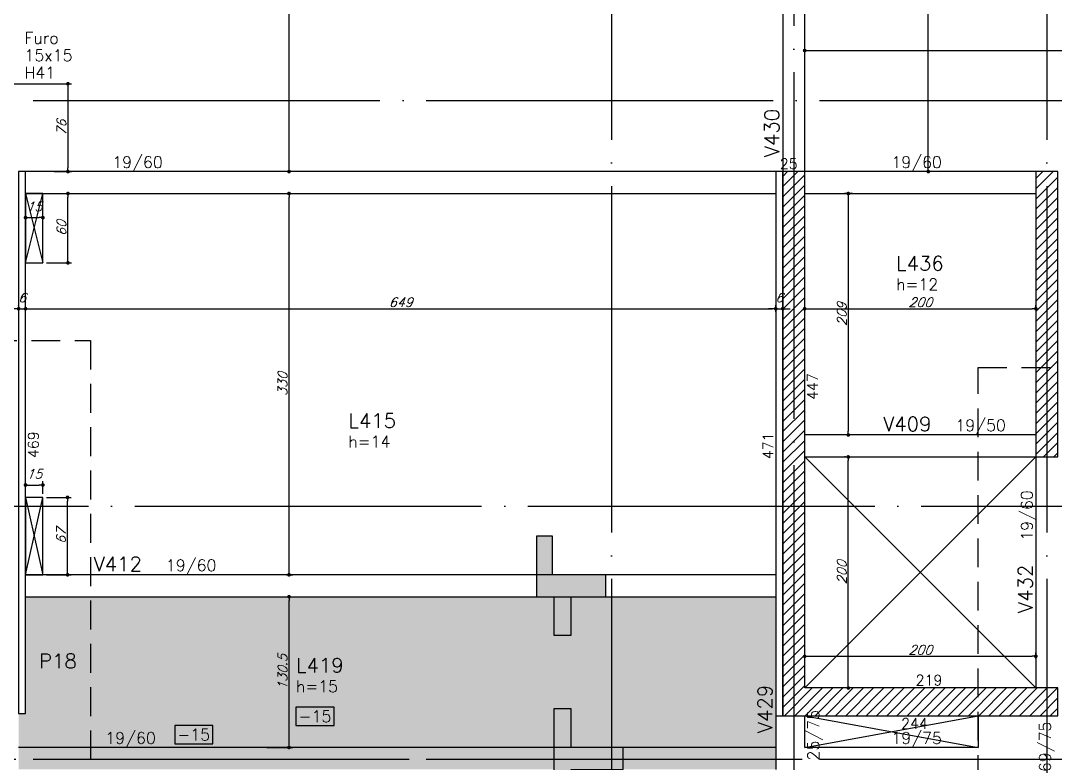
# Model space of a CAD drawing. Header units: millimetres. Extents: x -4122 to 5523, y -2094 to 2406.
# Drawn here: x 617 to 1512, y -19 to 624 of the extents above; entities that cross this region are included whole.
import ezdxf
from ezdxf.enums import TextEntityAlignment as Align

# ---------------------------------------------------------------- set-up
doc = ezdxf.new("R2010")
doc.units = ezdxf.units.MM
doc.header["$LTSCALE"] = 50
doc.linetypes.add('DASHED', pattern=[0.75, 0.5, -0.25])
doc.linetypes.add('EIXO', pattern=[6.8, 6, -0.4, 0, -0.4])
for name, color, linetype in [('F-AUX-RED', 1, 'Continuous'), ('F-CORTE', 4, 'Continuous'), ('F-COTAS', 106, 'Continuous'), ('F-COTAS-FUROS', 50, 'Continuous'), ('F-EIXO', 12, 'EIXO'), ('F-FURO-PAREDE-TEXTOS', 2, 'Continuous'), ('F-LAJES-DIM', 2, 'Continuous'), ('F-LAJES-NOME', 4, 'Continuous'), ('F-PILARES-DIM', 172, 'Continuous'), ('F-PILARES-HACH', 174, 'Continuous'), ('F-PILARES-M', 170, 'Continuous'), ('F-PILARES-NOME', 170, 'Continuous'), ('F-PILARES-S', 170, 'Continuous'), ('F-PILARES-V', 170, 'Continuous'), ('F-SOLIDO-CORTE', 71, 'Continuous'), ('F-TEXTO', 6, 'Continuous'), ('F-VIGAS', 3, 'Continuous'), ('F-VIGAS-DIM', 2, 'Continuous'), ('F-VIGAS-NOME', 4, 'Continuous'), ('F-VÃO', 1, 'Continuous')]:
    doc.layers.add(name, color=color, linetype=linetype)
doc.layers.add('F-DESNIVEL-5', color=141, linetype='Continuous', true_color=0xadd6ff)
doc.styles.add('CP-TEXT-INCL', font='simplex.shx', dxfattribs={"oblique": 20})
doc.styles.add('MCP', font='simplex.shx')
doc.styles.add('ROMANS', font='simplex.shx')
doc.dimstyles.new('CP-COTAS-50', dxfattribs={"dimscale": 0.64, "dimtxt": 12.5, "dimasz": 5, "dimexe": 5, "dimexo": 5, "dimgap": 2.5, "dimtad": 1, "dimdec": 1, "dimdsep": 46, "dimtxsty": 'CP-TEXT-INCL', "dimblk1": 'DOT', "dimblk2": 'DOT', "dimsah": 1, "dimcen": 9, "dimclrd": 256, "dimclre": 256, "dimclrt": 256, "dimadec": 0, "dimazin": 0, "dimtfac": 1, "dimtdec": 1, "dimtmove": 2, "dimatfit": 3, "dimldrblk": 'DOT', "dimfxl": 5, "dimtolj": 1, "dimarcsym": 0})
pattern_1 = [(45, (0, 0), (-4.419417, 4.419417), [])]

# ---------------------------------------------------------------- blocks, each defined once
blk = doc.blocks.new('*U53')
at = {"layer": 'F-LAJES-DIM', "color": 1}
blk.add_lwpolyline([(0, 0), (33, 0), (33, 16), (0, 16)], close=True, dxfattribs=at)
at = {"layer": 'F-LAJES-DIM', "style": 'MCP'}
blk.add_attdef('DIM', text='', height=10, dxfattribs=at).set_placement((16.5, 8), align=Align.MIDDLE_CENTER)
blk = doc.blocks.new('*U19')
at = {"layer": 'F-VIGAS-DIM', "color": 1}
blk.add_lwpolyline([(0, 0), (33, 0), (33, 16), (0, 16)], close=True, dxfattribs=at)
at = {"layer": 'F-VIGAS-DIM', "style": 'MCP'}
blk.add_attdef('DIM', text='', height=10, dxfattribs=at).set_placement((16.5, 8), align=Align.MIDDLE_CENTER)
blk = doc.blocks.new('*U32')
at = {"layer": 'F-EIXO'}
blk.add_line((0, 0), (7484.954, 0), dxfattribs=at)
at = {"layer": 'F-TEXTO', "style": 'ROMANS'}
blk.add_attdef('EIXO', text='', height=17.5, dxfattribs=at).set_placement((-28.2072, 0), align=Align.MIDDLE_CENTER)
blk = doc.blocks.new('*U34')
at = {"layer": 'F-EIXO'}
blk.add_line((0, 0), (0, -3377.88), dxfattribs=at)
at = {"layer": 'F-TEXTO', "style": 'ROMANS'}
blk.add_attdef('EIXO', text='', height=17.5, rotation=360, dxfattribs=at).set_placement((0, 28.21), align=Align.MIDDLE_CENTER)
blk = doc.blocks.new('*U28')
at = {"layer": 'F-EIXO'}
blk.add_line((0, 0), (0, -3377.88), dxfattribs=at)
at = {"layer": 'F-TEXTO', "style": 'ROMANS'}
blk.add_attdef('EIXO', text='', height=17.5, rotation=360, dxfattribs=at).set_placement((0, 28.21), align=Align.MIDDLE_CENTER)
blk = doc.blocks.new('*U26')
at = {"layer": 'F-EIXO'}
blk.add_line((0, 0), (7397, 0), dxfattribs=at)
at = {"layer": 'F-TEXTO', "style": 'ROMANS'}
blk.add_attdef('EIXO', text='', height=17.5, dxfattribs=at).set_placement((-28.2072, 0), align=Align.MIDDLE_CENTER)
blk = doc.blocks.new('*U27')
at = {"layer": 'F-EIXO'}
blk.add_line((0, 0), (0, -3476.36), dxfattribs=at)
at = {"layer": 'F-TEXTO', "style": 'ROMANS'}
blk.add_attdef('EIXO', text='', height=17.5, rotation=360, dxfattribs=at).set_placement((0, 28.21), align=Align.MIDDLE_CENTER)
blk = doc.blocks.new('*U142')
at = {"layer": 'F-VÃO'}
for p, q in [((0, 0), (15, 60)), ((0, 60), (15, 0))]:
    blk.add_line(p, q, dxfattribs=at)
at = {"layer": 'F-VÃO', "color": 3}
blk.add_lwpolyline([(0, 0), (15, 0), (15, 60), (0, 60)], close=True, dxfattribs=at)
blk = doc.blocks.new('*U157')
at = {"layer": 'F-VÃO'}
for p, q in [((0, 0), (15, 67)), ((0, 67), (15, 0))]:
    blk.add_line(p, q, dxfattribs=at)
at = {"layer": 'F-VÃO', "color": 3}
blk.add_lwpolyline([(0, 0), (15, 0), (15, 67), (0, 67)], close=True, dxfattribs=at)
blk = doc.blocks.new('_DOT')
at = {"color": 0, "linetype": 'ByBlock'}
blk.add_line((-0.5, 0), (-1, 0), dxfattribs=at)
at = {"color": 0, "linetype": 'ByBlock', "const_width": 0.5}
blk.add_lwpolyline([(-0.25, 0, 1), (0.25, 0, 1)], format="xyb", close=True, dxfattribs=at)
blk = doc.blocks.new('*D163')
at = {"layer": 'DEFPOINTS', "color": 0, "transparency": 16777216}
for p in [(640.95, 474.5), (657.65, 474.5), (636, 414.5)]:
    blk.add_point(p, dxfattribs=at)
at = {"layer": 'F-COTAS-FUROS', "lineweight": -2, "transparency": 16777216}
for p, q in [((644.15, 474.5), (660.85, 474.5)), ((657.65, 417.7), (657.65, 471.3)), ((639.2, 414.5), (660.85, 414.5))]:
    blk.add_line(p, q, dxfattribs=at)
at = {"layer": 'F-COTAS-FUROS', "lineweight": -2, "transparency": 16777216, "xscale": 3.2, "yscale": 3.2, "zscale": 3.2}
for p, rotation in [((657.65, 474.5), 90), ((657.65, 414.5), 270)]:
    blk.add_blockref('_DOT', p, dxfattribs=dict(at, rotation=rotation))
at = {"layer": 'F-COTAS-FUROS', "transparency": 16777216, "insert": (652.05, 444.5), "char_height": 8, "attachment_point": 5, "rotation": 90, "style": 'CP-TEXT-INCL'}
blk.add_mtext('\\A1;60', dxfattribs=at)
blk = doc.blocks.new('*D164')
at = {"layer": 'DEFPOINTS', "color": 0, "transparency": 16777216}
for p in [(621, 447.91), (636, 453.63), (636, 446.53)]:
    blk.add_point(p, dxfattribs=at)
at = {"layer": 'F-COTAS-FUROS', "lineweight": -2, "transparency": 16777216}
for p, q in [((621, 451.11), (621, 456.83)), ((636, 449.73), (636, 456.83)), ((624.2, 453.63), (632.8, 453.63))]:
    blk.add_line(p, q, dxfattribs=at)
at = {"layer": 'F-COTAS-FUROS', "lineweight": -2, "transparency": 16777216, "xscale": 3.2, "yscale": 3.2, "zscale": 3.2, "rotation": 180}
blk.add_blockref('_DOT', (621, 453.63), dxfattribs=at)
at = {"layer": 'F-COTAS-FUROS', "lineweight": -2, "transparency": 16777216, "xscale": 3.2, "yscale": 3.2, "zscale": 3.2}
blk.add_blockref('_DOT', (636, 453.63), dxfattribs=at)
at = {"layer": 'F-COTAS-FUROS', "transparency": 16777216, "insert": (628.5, 463.23), "char_height": 8, "attachment_point": 5, "style": 'CP-TEXT-INCL'}
blk.add_mtext('\\A1;15', dxfattribs=at)
blk = doc.blocks.new('*D165')
at = {"layer": 'DEFPOINTS', "color": 0, "transparency": 16777216}
for p in [(636, 222.2), (621, 211.5), (636, 211.5)]:
    blk.add_point(p, dxfattribs=at)
at = {"layer": 'F-COTAS-FUROS', "lineweight": -2, "transparency": 16777216}
for p, q in [((621, 214.7), (621, 225.4)), ((636, 214.7), (636, 225.4)), ((624.2, 222.2), (632.8, 222.2))]:
    blk.add_line(p, q, dxfattribs=at)
at = {"layer": 'F-COTAS-FUROS', "lineweight": -2, "transparency": 16777216, "xscale": 3.2, "yscale": 3.2, "zscale": 3.2, "rotation": 180}
blk.add_blockref('_DOT', (621, 222.2), dxfattribs=at)
at = {"layer": 'F-COTAS-FUROS', "lineweight": -2, "transparency": 16777216, "xscale": 3.2, "yscale": 3.2, "zscale": 3.2}
blk.add_blockref('_DOT', (636, 222.2), dxfattribs=at)
at = {"layer": 'F-COTAS-FUROS', "transparency": 16777216, "insert": (628.5, 231.8), "char_height": 8, "attachment_point": 5, "style": 'CP-TEXT-INCL'}
blk.add_mtext('\\A1;15', dxfattribs=at)
blk = doc.blocks.new('*D166')
at = {"layer": 'DEFPOINTS', "color": 0, "transparency": 16777216}
for p in [(636, 211.5), (657.3, 211.5), (636, 144.5)]:
    blk.add_point(p, dxfattribs=at)
at = {"layer": 'F-COTAS-FUROS', "lineweight": -2, "transparency": 16777216}
for p, q in [((639.2, 211.5), (660.5, 211.5)), ((657.3, 147.7), (657.3, 208.3)), ((639.2, 144.5), (660.5, 144.5))]:
    blk.add_line(p, q, dxfattribs=at)
at = {"layer": 'F-COTAS-FUROS', "lineweight": -2, "transparency": 16777216, "xscale": 3.2, "yscale": 3.2, "zscale": 3.2}
for p, rotation in [((657.3, 211.5), 90), ((657.3, 144.5), 270)]:
    blk.add_blockref('_DOT', p, dxfattribs=dict(at, rotation=rotation))
at = {"layer": 'F-COTAS-FUROS', "transparency": 16777216, "insert": (651.7, 178), "char_height": 8, "attachment_point": 5, "rotation": 90, "style": 'CP-TEXT-INCL'}
blk.add_mtext('\\A1;67', dxfattribs=at)
blk = doc.blocks.new('*D265')
at = {"layer": 'DEFPOINTS', "color": 0, "transparency": 16777216}
for p in [(826.64, 125.5), (848.92, 125.5), (826.64, -5)]:
    blk.add_point(p, dxfattribs=at)
at = {"layer": 'F-COTAS', "lineweight": -2, "transparency": 16777216}
for p, q in [((829.84, 125.5), (852.12, 125.5)), ((848.92, -1.8), (848.92, 122.3)), ((829.84, -5), (852.12, -5))]:
    blk.add_line(p, q, dxfattribs=at)
at = {"layer": 'F-COTAS', "lineweight": -2, "transparency": 16777216, "xscale": 3.2, "yscale": 3.2, "zscale": 3.2}
for p, rotation in [((848.92, 125.5), 90), ((848.92, -5), 270)]:
    blk.add_blockref('_DOT', p, dxfattribs=dict(at, rotation=rotation))
at = {"layer": 'F-COTAS', "transparency": 16777216, "insert": (843.32, 60.25), "char_height": 8, "attachment_point": 5, "rotation": 90, "style": 'CP-TEXT-INCL'}
blk.add_mtext('\\A1;130.5', dxfattribs=at)
blk = doc.blocks.new('*D266')
at = {"layer": 'DEFPOINTS', "color": 0, "transparency": 16777216}
for p in [(843.53, 474.5), (848.92, 474.5), (843.53, 144.5)]:
    blk.add_point(p, dxfattribs=at)
at = {"layer": 'F-COTAS', "lineweight": -2, "transparency": 16777216}
for p, q in [((846.73, 474.5), (852.12, 474.5)), ((848.92, 147.7), (848.92, 471.3)), ((846.73, 144.5), (852.12, 144.5))]:
    blk.add_line(p, q, dxfattribs=at)
at = {"layer": 'F-COTAS', "lineweight": -2, "transparency": 16777216, "xscale": 3.2, "yscale": 3.2, "zscale": 3.2}
for p, rotation in [((848.92, 474.5), 90), ((848.92, 144.5), 270)]:
    blk.add_blockref('_DOT', p, dxfattribs=dict(at, rotation=rotation))
at = {"layer": 'F-COTAS', "transparency": 16777216, "insert": (843.32, 309.5), "char_height": 8, "attachment_point": 5, "rotation": 90, "style": 'CP-TEXT-INCL'}
blk.add_mtext('\\A1;330', dxfattribs=at)
blk = doc.blocks.new('*D267')
at = {"layer": 'DEFPOINTS', "color": 0, "transparency": 16777216}
for p in [(848.92, 864.5), (848.92, 864.5), (848.92, 493.5)]:
    blk.add_point(p, dxfattribs=at)
at = {"layer": 'F-COTAS', "lineweight": -2, "transparency": 16777216}
blk.add_line((848.92, 496.7), (848.92, 861.3), dxfattribs=at)
at = {"layer": 'F-COTAS', "lineweight": -2, "transparency": 16777216, "xscale": 3.2, "yscale": 3.2, "zscale": 3.2}
for p, rotation in [((848.92, 864.5), 90), ((848.92, 493.5), 270)]:
    blk.add_blockref('_DOT', p, dxfattribs=dict(at, rotation=rotation))
at = {"layer": 'F-COTAS', "transparency": 16777216, "insert": (843.32, 679), "char_height": 8, "attachment_point": 5, "rotation": 90, "style": 'CP-TEXT-INCL'}
blk.add_mtext('\\A1;371', dxfattribs=at)
blk = doc.blocks.new('*D273')
at = {"layer": 'DEFPOINTS', "color": 0, "transparency": 16777216}
for p in [(1295, 598.28), (2540, 598.28), (2540, 598.28)]:
    blk.add_point(p, dxfattribs=at)
at = {"layer": 'F-COTAS', "lineweight": -2, "transparency": 16777216}
blk.add_line((1298.2, 598.28), (2536.8, 598.28), dxfattribs=at)
at = {"layer": 'F-COTAS', "lineweight": -2, "transparency": 16777216, "xscale": 3.2, "yscale": 3.2, "zscale": 3.2, "rotation": 180}
blk.add_blockref('_DOT', (1295, 598.28), dxfattribs=at)
at = {"layer": 'F-COTAS', "lineweight": -2, "transparency": 16777216, "xscale": 3.2, "yscale": 3.2, "zscale": 3.2}
blk.add_blockref('_DOT', (2540, 598.28), dxfattribs=at)
at = {"layer": 'F-COTAS', "transparency": 16777216, "insert": (1917.5, 603.88), "char_height": 8, "attachment_point": 5, "style": 'CP-TEXT-INCL'}
blk.add_mtext('\\A1;1245', dxfattribs=at)
blk = doc.blocks.new('*D300')
at = {"layer": 'DEFPOINTS', "color": 0, "transparency": 16777216}
for p in [(615, 374.45), (621, 374.77), (621, 374.45)]:
    blk.add_point(p, dxfattribs=at)
at = {"layer": 'F-COTAS', "lineweight": -2, "transparency": 16777216}
for p, q in [((615, 377.65), (615, 377.97)), ((621, 377.65), (621, 377.97)), ((611.8, 374.77), (608.6, 374.77)), ((615, 374.77), (621, 374.77)), ((624.2, 374.77), (627.4, 374.77))]:
    blk.add_line(p, q, dxfattribs=at)
at = {"layer": 'F-COTAS', "lineweight": -2, "transparency": 16777216, "xscale": 3.2, "yscale": 3.2, "zscale": 3.2}
blk.add_blockref('_DOT', (615, 374.77), dxfattribs=at)
at = {"layer": 'F-COTAS', "lineweight": -2, "transparency": 16777216, "xscale": 3.2, "yscale": 3.2, "zscale": 3.2, "rotation": 180}
blk.add_blockref('_DOT', (621, 374.77), dxfattribs=at)
at = {"layer": 'F-COTAS', "transparency": 16777216, "insert": (618, 384.37), "char_height": 8, "attachment_point": 5, "style": 'CP-TEXT-INCL'}
blk.add_mtext('\\A1;6', dxfattribs=at)
blk = doc.blocks.new('*D301')
at = {"layer": 'DEFPOINTS', "color": 0, "transparency": 16777216}
for p in [(621, 370.4), (1270, 374.77), (1270, 370.4)]:
    blk.add_point(p, dxfattribs=at)
at = {"layer": 'F-COTAS', "lineweight": -2, "transparency": 16777216}
for p, q in [((621, 373.6), (621, 377.97)), ((1270, 373.6), (1270, 377.97)), ((624.2, 374.77), (1266.8, 374.77))]:
    blk.add_line(p, q, dxfattribs=at)
at = {"layer": 'F-COTAS', "lineweight": -2, "transparency": 16777216, "xscale": 3.2, "yscale": 3.2, "zscale": 3.2, "rotation": 180}
blk.add_blockref('_DOT', (621, 374.77), dxfattribs=at)
at = {"layer": 'F-COTAS', "lineweight": -2, "transparency": 16777216, "xscale": 3.2, "yscale": 3.2, "zscale": 3.2}
blk.add_blockref('_DOT', (1270, 374.77), dxfattribs=at)
at = {"layer": 'F-COTAS', "transparency": 16777216, "insert": (945.5, 380.37), "char_height": 8, "attachment_point": 5, "style": 'CP-TEXT-INCL'}
blk.add_mtext('\\A1;649', dxfattribs=at)
blk = doc.blocks.new('*D302')
at = {"layer": 'DEFPOINTS', "color": 0, "transparency": 16777216}
for p in [(1270, 368.83), (1276, 374.77), (1276, 368.83)]:
    blk.add_point(p, dxfattribs=at)
at = {"layer": 'F-COTAS', "lineweight": -2, "transparency": 16777216}
for p, q in [((1270, 372.03), (1270, 377.97)), ((1276, 372.03), (1276, 377.97)), ((1266.8, 374.77), (1263.6, 374.77)), ((1270, 374.77), (1276, 374.77)), ((1279.2, 374.77), (1282.4, 374.77))]:
    blk.add_line(p, q, dxfattribs=at)
at = {"layer": 'F-COTAS', "lineweight": -2, "transparency": 16777216, "xscale": 3.2, "yscale": 3.2, "zscale": 3.2}
blk.add_blockref('_DOT', (1270, 374.77), dxfattribs=at)
at = {"layer": 'F-COTAS', "lineweight": -2, "transparency": 16777216, "xscale": 3.2, "yscale": 3.2, "zscale": 3.2, "rotation": 180}
blk.add_blockref('_DOT', (1276, 374.77), dxfattribs=at)
at = {"layer": 'F-COTAS', "transparency": 16777216, "insert": (1273, 384.37), "char_height": 8, "attachment_point": 5, "style": 'CP-TEXT-INCL'}
blk.add_mtext('\\A1;6', dxfattribs=at)
blk = doc.blocks.new('*D303')
at = {"layer": 'DEFPOINTS', "color": 0, "transparency": 16777216}
for p in [(1295, 370.77), (1495, 374.77), (1495, 370.77)]:
    blk.add_point(p, dxfattribs=at)
at = {"layer": 'F-COTAS', "lineweight": -2, "transparency": 16777216}
for p, q in [((1295, 373.97), (1295, 377.97)), ((1495, 373.97), (1495, 377.97)), ((1298.2, 374.77), (1491.8, 374.77))]:
    blk.add_line(p, q, dxfattribs=at)
at = {"layer": 'F-COTAS', "lineweight": -2, "transparency": 16777216, "xscale": 3.2, "yscale": 3.2, "zscale": 3.2, "rotation": 180}
blk.add_blockref('_DOT', (1295, 374.77), dxfattribs=at)
at = {"layer": 'F-COTAS', "lineweight": -2, "transparency": 16777216, "xscale": 3.2, "yscale": 3.2, "zscale": 3.2}
blk.add_blockref('_DOT', (1495, 374.77), dxfattribs=at)
at = {"layer": 'F-COTAS', "transparency": 16777216, "insert": (1395, 380.37), "char_height": 8, "attachment_point": 5, "style": 'CP-TEXT-INCL'}
blk.add_mtext('\\A1;200', dxfattribs=at)
blk = doc.blocks.new('*D304')
at = {"layer": 'DEFPOINTS', "color": 0, "transparency": 16777216}
for p in [(1339.72, 474.5), (1332.73, 265.5), (1339.72, 265.5)]:
    blk.add_point(p, dxfattribs=at)
at = {"layer": 'F-COTAS', "lineweight": -2, "transparency": 16777216}
for p, q in [((1336.52, 474.5), (1329.53, 474.5)), ((1332.73, 471.3), (1332.73, 268.7)), ((1336.52, 265.5), (1329.53, 265.5))]:
    blk.add_line(p, q, dxfattribs=at)
at = {"layer": 'F-COTAS', "lineweight": -2, "transparency": 16777216, "xscale": 3.2, "yscale": 3.2, "zscale": 3.2}
for p, rotation in [((1332.73, 474.5), 90), ((1332.73, 265.5), 270)]:
    blk.add_blockref('_DOT', p, dxfattribs=dict(at, rotation=rotation))
at = {"layer": 'F-COTAS', "transparency": 16777216, "insert": (1327.13, 370), "char_height": 8, "attachment_point": 5, "rotation": 90, "style": 'CP-TEXT-INCL'}
blk.add_mtext('\\A1;209', dxfattribs=at)
blk = doc.blocks.new('*D305')
at = {"layer": 'DEFPOINTS', "color": 0, "transparency": 16777216}
for p in [(1332.73, 246.5), (1333.49, 246.5), (1333.49, 46.5)]:
    blk.add_point(p, dxfattribs=at)
at = {"layer": 'F-COTAS', "lineweight": -2, "transparency": 16777216}
for p, q in [((1330.29, 246.5), (1329.53, 246.5)), ((1332.73, 49.7), (1332.73, 243.3)), ((1330.29, 46.5), (1329.53, 46.5))]:
    blk.add_line(p, q, dxfattribs=at)
at = {"layer": 'F-COTAS', "lineweight": -2, "transparency": 16777216, "xscale": 3.2, "yscale": 3.2, "zscale": 3.2}
for p, rotation in [((1332.73, 246.5), 90), ((1332.73, 46.5), 270)]:
    blk.add_blockref('_DOT', p, dxfattribs=dict(at, rotation=rotation))
at = {"layer": 'F-COTAS', "transparency": 16777216, "insert": (1327.13, 146.5), "char_height": 8, "attachment_point": 5, "rotation": 90, "style": 'CP-TEXT-INCL'}
blk.add_mtext('\\A1;200', dxfattribs=at)
blk = doc.blocks.new('*D306')
at = {"layer": 'DEFPOINTS', "color": 0, "transparency": 16777216}
for p in [(1401.96, 864.5), (1408.55, 864.5), (1408.55, 493.5)]:
    blk.add_point(p, dxfattribs=at)
at = {"layer": 'F-COTAS', "lineweight": -2, "transparency": 16777216}
for p, q in [((1405.35, 864.5), (1398.76, 864.5)), ((1401.96, 496.7), (1401.96, 861.3)), ((1405.35, 493.5), (1398.76, 493.5))]:
    blk.add_line(p, q, dxfattribs=at)
at = {"layer": 'F-COTAS', "lineweight": -2, "transparency": 16777216, "xscale": 3.2, "yscale": 3.2, "zscale": 3.2}
for p, rotation in [((1401.96, 864.5), 90), ((1401.96, 493.5), 270)]:
    blk.add_blockref('_DOT', p, dxfattribs=dict(at, rotation=rotation))
at = {"layer": 'F-COTAS', "transparency": 16777216, "insert": (1396.36, 679), "char_height": 8, "attachment_point": 5, "rotation": 90, "style": 'CP-TEXT-INCL'}
blk.add_mtext('\\A1;371', dxfattribs=at)
blk = doc.blocks.new('*D322')
at = {"layer": 'DEFPOINTS', "color": 0, "transparency": 16777216}
for p in [(1495, 73.93), (1295, 68.88), (1495, 68.88)]:
    blk.add_point(p, dxfattribs=at)
at = {"layer": 'F-COTAS', "lineweight": -2, "transparency": 16777216}
for p, q in [((1295, 72.08), (1295, 77.13)), ((1298.2, 73.93), (1491.8, 73.93)), ((1495, 72.08), (1495, 77.13))]:
    blk.add_line(p, q, dxfattribs=at)
at = {"layer": 'F-COTAS', "lineweight": -2, "transparency": 16777216, "xscale": 3.2, "yscale": 3.2, "zscale": 3.2, "rotation": 180}
blk.add_blockref('_DOT', (1295, 73.93), dxfattribs=at)
at = {"layer": 'F-COTAS', "lineweight": -2, "transparency": 16777216, "xscale": 3.2, "yscale": 3.2, "zscale": 3.2}
blk.add_blockref('_DOT', (1495, 73.93), dxfattribs=at)
at = {"layer": 'F-COTAS', "transparency": 16777216, "insert": (1395, 79.53), "char_height": 8, "attachment_point": 5, "style": 'CP-TEXT-INCL'}
blk.add_mtext('\\A1;200', dxfattribs=at)
blk = doc.blocks.new('*D352')
at = {"layer": 'DEFPOINTS', "color": 0, "transparency": 16777216}
for p in [(605.5, 569.5), (642.6, 493.5), (657.65, 493.5)]:
    blk.add_point(p, dxfattribs=at)
at = {"layer": 'F-COTAS-FUROS', "lineweight": -2, "transparency": 16777216}
for p, q in [((608.7, 569.5), (660.85, 569.5)), ((657.65, 566.3), (657.65, 496.7)), ((645.8, 493.5), (660.85, 493.5))]:
    blk.add_line(p, q, dxfattribs=at)
at = {"layer": 'F-COTAS-FUROS', "lineweight": -2, "transparency": 16777216, "xscale": 3.2, "yscale": 3.2, "zscale": 3.2}
for p, rotation in [((657.65, 569.5), 90), ((657.65, 493.5), 270)]:
    blk.add_blockref('_DOT', p, dxfattribs=dict(at, rotation=rotation))
at = {"layer": 'F-COTAS-FUROS', "transparency": 16777216, "insert": (652.05, 531.5), "char_height": 8, "attachment_point": 5, "rotation": 90, "style": 'CP-TEXT-INCL'}
blk.add_mtext('\\A1;76', dxfattribs=at)

msp = doc.modelspace()

# ---------------------------------------------------------------- hatches: boundary and pattern name
at = {"layer": 'F-PILARES-HACH', "linetype": 'Continuous'}
h = msp.add_hatch(dxfattribs=at)
h.set_pattern_fill('ANSI31', color=256, scale=50, style=0)
h.set_pattern_definition(pattern_1)
h.paths.add_polyline_path([(1276, 22.5), (1514, 22.5), (1514, 46.5), (1295, 46.5), (1295, 493.5), (1276, 493.5)], flags=16)
h = msp.add_hatch(dxfattribs=at)
h.set_pattern_fill('ANSI31', color=256, scale=50, style=0)
h.set_pattern_definition(pattern_1)
h.paths.add_polyline_path([(1495, 246.5), (1514, 246.5), (1514, 493.5), (1495, 493.5)], flags=16)
at = {"layer": 'F-SOLIDO-CORTE', "linetype": 'Continuous'}
for points in [[(1062.944, 125.5), (1077.944, 125.5), (1077.944, 92.15), (1092.944, 92.15), (1092.944, 125.5), (1122.944, 125.5), (1122.944, 144.5), (1076.944, 144.5), (1076.944, 177.85), (1062.944, 177.85)], [(1137.944, -24), (1137.944, -5), (1092.944, -5), (1092.944, 28.35), (1077.944, 28.35), (1077.944, -24), (1077.944, -57.35), (1092.944, -57.35), (1092.944, -24)]]:
    msp.add_hatch(color=256, dxfattribs=at).paths.add_polyline_path(points, flags=16)

# ---------------------------------------------------------------- linework, layer by layer
at = {"layer": 'F-AUX-RED', "color": 4, "linetype": 'DASHED'}
msp.add_lwpolyline([(-48.962, 347.176), (677.224, 347.176), (677.224, -51.113), (-48.962, -51.113)], close=True, dxfattribs=at)
msp.add_lwpolyline([(1445, -74), (1445, 324), (2289.5, 324), (2289.5, -74), (1445, -74)], dxfattribs=at)
at = {"layer": 'F-CORTE', "linetype": 'Continuous'}
for points in [[(1062.944, 177.85), (1062.944, 125.5), (1077.944, 125.5), (1077.944, 92.15)], [(1092.944, 92.15), (1092.944, 125.5), (1122.944, 125.5), (1122.944, 144.5), (1076.944, 144.5), (1076.944, 177.85)], [(1077.944, 28.35), (1077.944, -24), (1077.944, -57.35)], [(1092.944, -57.35), (1092.944, -24), (1137.944, -24), (1137.944, -5), (1092.944, -5), (1092.944, 28.35)]]:
    msp.add_lwpolyline(points, dxfattribs=at)
at = {"layer": 'F-DESNIVEL-5', "linetype": 'Continuous'}
for points in [[(621, 24.5), (1257.5, -5), (1270, 125.5)], [(621, 24.5), (1270, 125.5), (621, 24.5)], [(1270, 125.5), (621, 125.5), (621, 24.5)], [(1270, 125.5), (621, 24.5), (1270, 125.5)], [(1257.5, -5), (1270, -5), (1270, 125.5)], [(1257.5, -5), (1270, 125.5), (1257.5, -5)], [(1270, 125.5), (1270, -5), (1270, 22.5)], [(1270, 125.5), (1270, 22.5), (1270, 125.5)], [(615, 24.5), (615, -5), (621, 24.5)], [(615, 24.5), (621, 24.5), (615, 24.5)], [(615, -5), (1257.5, -5), (621, 24.5)], [(615, -5), (621, 24.5), (615, -5)], [(615, -24), (1257.5, -24), (1257.5, -5)], [(615, -24), (1257.5, -5), (615, -5)], [(1257.5, -24), (1270, -24), (1270, -5)], [(1257.5, -24), (1270, -5), (1257.5, -5)], [(1257.5, -24), (1257.5, -5), (1257.5, -24)]]:
    msp.add_solid(points, dxfattribs=at)
at = {"layer": 'F-EIXO'}
msp.add_line((-3768.53, -15), (3691.239, -15), dxfattribs=at)
at = {"layer": 'F-PILARES-M', "linetype": 'Continuous'}
for points in [[(621, 493.5), (615, 493.5), (615, 24.5), (621, 24.5), (621, 493.5)], [(1276, 493.5), (1270, 493.5), (1270, 22.5), (1276, 22.5), (1276, 493.5)]]:
    msp.add_lwpolyline(points, dxfattribs=at)
at = {"layer": 'F-PILARES-S', "linetype": 'Continuous'}
msp.add_lwpolyline([(1495, 246.5), (1514, 246.5), (1514, 493.5), (1495, 493.5), (1495, 246.5)], dxfattribs=at)
at = {"layer": 'F-PILARES-V', "linetype": 'Continuous'}
msp.add_lwpolyline([(1276, 22.5), (1514, 22.5), (1514, 46.5), (1295, 46.5), (1295, 493.5), (1276, 493.5), (1276, 22.5)], dxfattribs=at)
at = {"layer": 'F-SOLIDO-CORTE'}
for points in [[(1062.944, 125.5), (1077.944, 125.5), (1077.944, 92.15), (1092.944, 92.15), (1092.944, 125.5), (1122.944, 125.5), (1122.944, 144.5), (1076.944, 144.5), (1076.944, 177.85), (1062.944, 177.85), (1062.944, 125.5)], [(1137.944, -24), (1137.944, -5), (1092.944, -5), (1092.944, 28.35), (1077.944, 28.35), (1077.944, -24), (1077.944, -57.35), (1092.944, -57.35), (1092.944, -24), (1137.944, -24)]]:
    msp.add_lwpolyline(points, dxfattribs=at)
at = {"layer": 'F-VIGAS'}
for points in [[(1276, 809.5), (1276, 493.5)], [(1295, 493.5), (1295, 809.5)], [(1270, 493.5), (621, 493.5)], [(1495, 493.5), (1295, 493.5)], [(621, 474.5), (1270, 474.5)], [(1295, 474.5), (1495, 474.5)], [(1495, 265.5), (1295, 265.5)], [(1295, 246.5), (1495, 246.5)], [(1495, 246.5), (1495, 46.5)], [(1270, 144.5), (621, 144.5)], [(621, 125.5), (1270, 125.5)], [(1270, 22.5), (1270, -24)], [(1295, -5), (1295, 22.5)], [(1445, 22.5), (1445, -5)], [(1257.5, -5), (615, -5)], [(1270, -5), (1257.5, -5)], [(1445, -5), (1295, -5)]]:
    msp.add_lwpolyline(points, dxfattribs=at)
at = {"layer": 'F-VÃO'}
for p, q in [((1295, 46.5), (1495, 246.5)), ((1295, 246.5), (1495, 46.5)), ((1295, -5), (1445, 22.5)), ((1295, 22.5), (1445, -5))]:
    msp.add_line(p, q, dxfattribs=at)

# ---------------------------------------------------------------- block references
at = {"layer": 'F-EIXO', "linetype": 'Continuous'}
for name, p in [('*U27', (1285.5, 1939.842)), ('*U28', (1128, 1841.357)), ('*U34', (1504.5, 1841.357)), ('*U32', (-3793.715, 555)), ('*U26', (-3705.761, 204)), ('*U32', (-3793.715, -15))]:
    msp.add_blockref(name, p, dxfattribs=at)
at = {"layer": 'F-LAJES-DIM', "linetype": 'Continuous'}
msp.add_blockref('*U53', (854.915, 13.957), dxfattribs=at).add_auto_attribs({'DIM': '-15'})
at = {"layer": 'F-VIGAS-DIM', "linetype": 'Continuous'}
msp.add_blockref('*U19', (750, -1.875), dxfattribs=at).add_auto_attribs({'DIM': '-15'})
at = {"layer": 'F-VÃO'}
for name, p in [('*U142', (621, 414.5)), ('*U157', (621, 144.5))]:
    msp.add_blockref(name, p, dxfattribs=at)

# ---------------------------------------------------------------- texts
at = {"layer": 'F-FURO-PAREDE-TEXTOS', "linetype": 'Continuous', "style": 'MCP'}
for s, p in [('Furo', (620.085, 604.109)), ('15x15', (620.085, 589.109)), ('H41', (620.085, 574.109))]:
    msp.add_text(s, height=10, dxfattribs=at).set_placement(p)
at = {"layer": 'F-LAJES-DIM', "linetype": 'Continuous', "style": 'MCP'}
for s, p in [('h=12', (1374.08, 390.815)), ('h=14', (900.233, 254.686)), ('h=15', (854.915, 42.857))]:
    msp.add_text(s, height=10, dxfattribs=at).set_placement(p)
at = {"layer": 'F-LAJES-NOME', "linetype": 'Continuous', "style": 'MCP'}
for s, p in [('L436', (1374.08, 407.815)), ('L415', (900.233, 271.686)), ('L419', (854.915, 59.857))]:
    msp.add_text(s, height=12.5, dxfattribs=at).set_placement(p)
at = {"layer": 'F-PILARES-DIM', "linetype": 'Continuous', "style": 'MCP'}
for s, p in [('25', (1273.5, 495.75)), ('219', (1391, 48.75)), ('244', (1378.5, 11.25))]:
    msp.add_text(s, height=9, dxfattribs=at).set_placement(p)
for s, p in [('447', (1306.25, 295.822)), ('469', (632.25, 245.5)), ('471', (1267.75, 244.5))]:
    msp.add_text(s, height=9, rotation=90, dxfattribs=at).set_placement(p)
at = {"layer": 'F-PILARES-NOME', "linetype": 'Continuous', "style": 'MCP'}
msp.add_text('P18', height=12.5, dxfattribs=at).set_placement((632.697, 63.671))
at = {"layer": 'F-VIGAS-DIM', "linetype": 'Continuous', "style": 'MCP'}
for s, p in [('19/60', (696, 496.625)), ('19/60', (1370, 496.625)), ('19/50', (1425.375, 268.821)), ('19/60', (742.394, 147.625)), ('19/60', (690, -1.875)), ('19/75', (1370, -1.875))]:
    msp.add_text(s, height=10, dxfattribs=at).set_placement(p)
for s, p in [('19/60', (1492.227, 173.94)), ('25/75', (1307.5, -16.25)), ('69/75', (1507.913, -26.313))]:
    msp.add_text(s, height=10, rotation=90, dxfattribs=at).set_placement(p)
at = {"layer": 'F-VIGAS-NOME', "linetype": 'Continuous', "style": 'MCP'}
for s, p in [('V430', (1272.875, 506)), ('V432', (1492.227, 111.44)), ('V429', (1266.875, 7.5))]:
    msp.add_text(s, height=12.5, rotation=90, dxfattribs=at).set_placement(p)
for s, p in [('V409', (1362.875, 268.821)), ('V412', (679.894, 147.625))]:
    msp.add_text(s, height=12.5, dxfattribs=at).set_placement(p)

# ---------------------------------------------------------------- dimensions: what is measured, and where the dimension line sits
at = {"layer": 'F-COTAS'}
for base, p1, p2, picture, middle in [((848.924, 864.5), (848.924, 493.5), (848.924, 864.5), '*D267', (843.324, 679)), ((1401.963, 864.5), (1408.548, 493.5), (1408.548, 864.5), '*D306', (1396.363, 679)), ((848.924, 474.5), (843.534, 144.5), (843.534, 474.5), '*D266', (843.324, 309.5)), ((1332.727, 265.5), (1339.72, 474.5), (1339.72, 265.5), '*D304', (1327.127, 370)), ((1332.727, 246.5), (1333.486, 46.5), (1333.486, 246.5), '*D305', (1327.127, 146.5)), ((848.924, 125.5), (826.643, -5), (826.643, 125.5), '*D265', (843.324, 60.25))]:
    dim = msp.add_linear_dim(base=base, p1=p1, p2=p2, angle=90, dimstyle='CP-COTAS-50', override={"dimfxl": 7.5}, dxfattribs=at)
    dim.commit()
    dim.dimension.update_dxf_attribs({"geometry": picture, "text_midpoint": middle})
for base, p1, p2, picture, middle in [((2540, 598.276), (1295, 598.276), (2540, 598.276), '*D273', (1917.5, 603.876)), ((621, 374.768), (615, 374.455), (621, 374.455), '*D300', (618, 384.368)), ((1270, 374.768), (621, 370.398), (1270, 370.398), '*D301', (945.5, 380.368)), ((1276, 374.768), (1270, 368.825), (1276, 368.825), '*D302', (1273, 384.368)), ((1495, 374.768), (1295, 370.772), (1495, 370.772), '*D303', (1395, 380.368)), ((1495, 73.931), (1295, 68.879), (1495, 68.879), '*D322', (1395, 79.531))]:
    dim = msp.add_linear_dim(base=base, p1=p1, p2=p2, dimstyle='CP-COTAS-50', override={"dimfxl": 7.5}, dxfattribs=at)
    dim.commit()
    dim.dimension.update_dxf_attribs({"geometry": picture, "text_midpoint": middle})
at = {"layer": 'F-COTAS-FUROS'}
for base, p1, p2, picture, middle in [((657.65, 493.5), (605.5, 569.5), (642.603, 493.5), '*D352', (652.05, 531.5)), ((657.65, 474.5), (636, 414.5), (640.95, 474.5), '*D163', (652.05, 444.5)), ((657.295, 211.5), (636, 144.5), (636, 211.5), '*D166', (651.695, 178))]:
    dim = msp.add_linear_dim(base=base, p1=p1, p2=p2, angle=90, dimstyle='CP-COTAS-50', override={"dimfxl": 7.5}, dxfattribs=at)
    dim.commit()
    dim.dimension.update_dxf_attribs({"geometry": picture, "text_midpoint": middle})
for base, p1, p2, picture, middle in [((636, 453.63), (621, 447.907), (636, 446.535), '*D164', (628.5, 463.23)), ((636, 222.205), (621, 211.5), (636, 211.5), '*D165', (628.5, 231.805))]:
    dim = msp.add_linear_dim(base=base, p1=p1, p2=p2, dimstyle='CP-COTAS-50', override={"dimfxl": 7.5}, dxfattribs=at)
    dim.commit()
    dim.dimension.update_dxf_attribs({"geometry": picture, "text_midpoint": middle})

doc.saveas('drawing.dxf')
